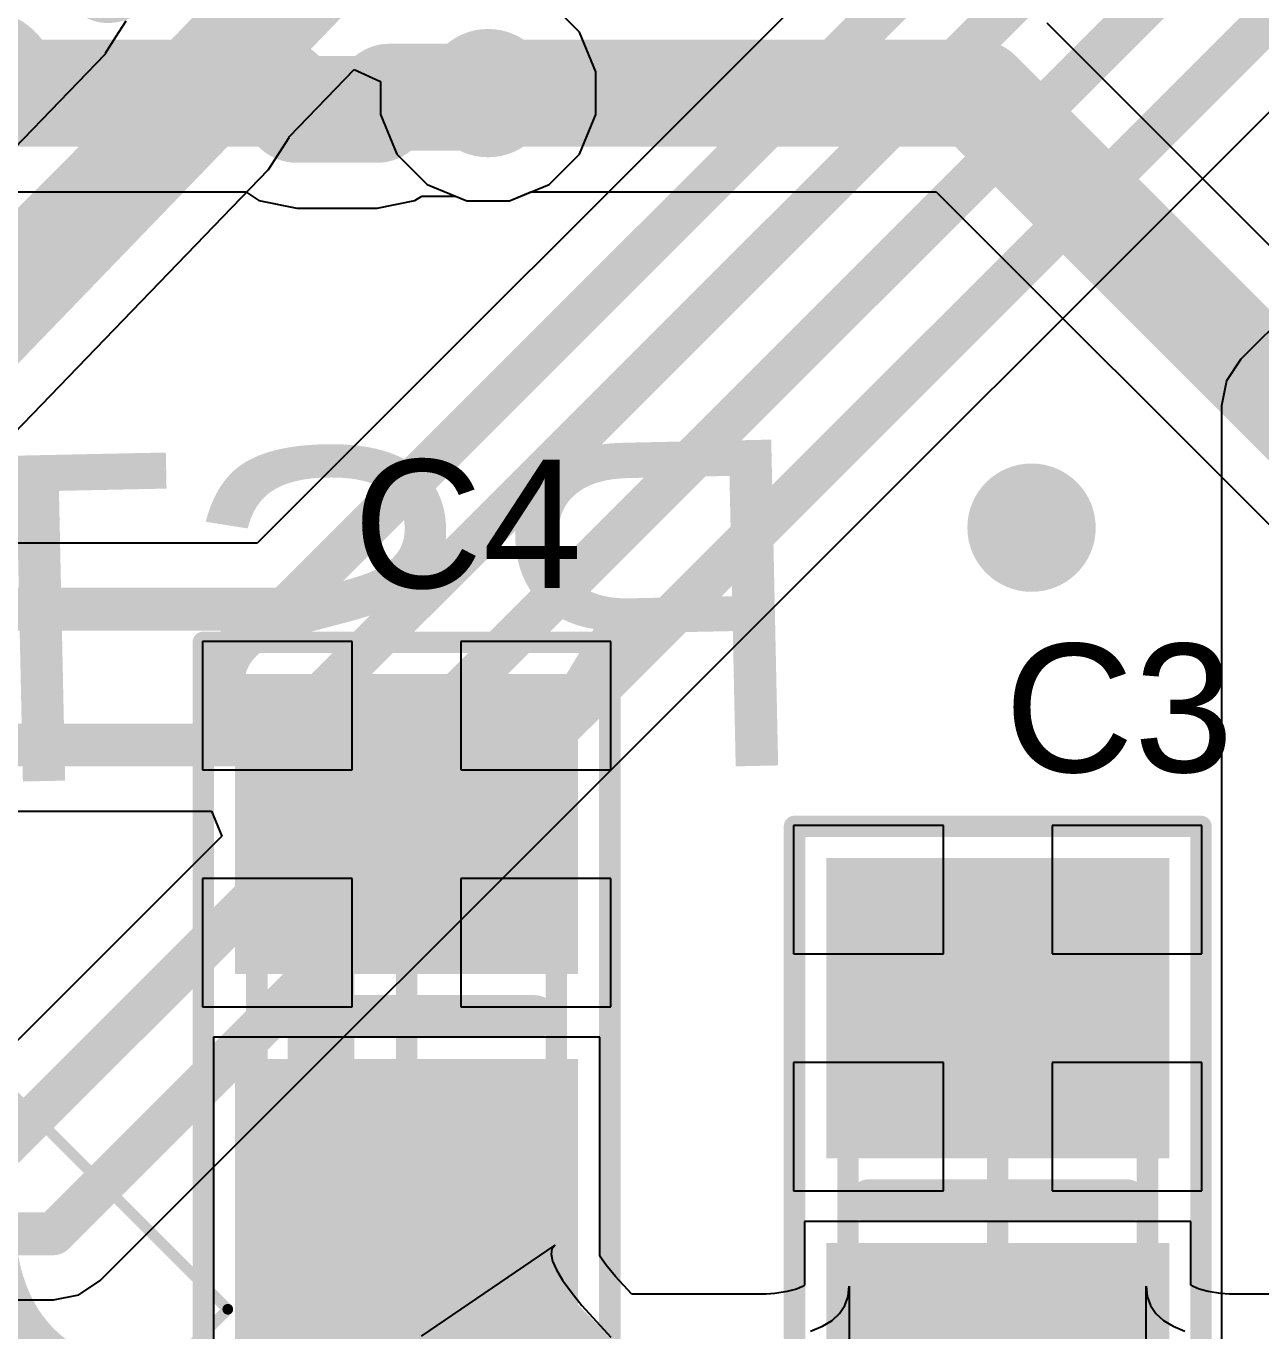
# Model space of a CAD drawing. Header units: millimetres. Extents: x 0 to 168, y 0 to 109.
# Drawn here: x 103.12 to 108.89, y 69.78 to 75.88 of the extents above; entities that cross this region are included whole.
import ezdxf

# ---------------------------------------------------------------- set-up
doc = ezdxf.new("R2010")
doc.units = ezdxf.units.MM
for name, color, linetype in [('BottomLayer', 5, 'Continuous'), ('BottomOverlay', 54, 'Continuous'), ('BottomPaste', 16, 'Continuous'), ('BottomSolder', 6, 'Continuous'), ('Mechanical13', 56, 'Continuous'), ('Mechanical15', 56, 'Continuous'), ('Mechanical16', 56, 'Continuous'), ('Mechanical20', 56, 'Continuous'), ('Mechanical21', 56, 'Continuous'), ('Mechanical23', 56, 'Continuous'), ('Mechanical24', 56, 'Continuous'), ('Mechanical3', 76, 'Continuous'), ('Mechanical4', 56, 'Continuous'), ('Mechanical5', 56, 'Continuous'), ('TopLayer', 1, 'Continuous'), ('TopOverlay', 2, 'Continuous'), ('TopPaste', 8, 'Continuous'), ('TopSolder', 216, 'Continuous'), ('ViaHoleLayer', 16, 'Continuous')]:
    doc.layers.add(name, color=color, linetype=linetype)
doc.styles.add('Arial', font='arial.ttf', dxfattribs={"height": 0.2})
doc.styles.add('Comic Sans MS', font='comic.ttf', dxfattribs={"height": 0.2})

# ---------------------------------------------------------------- blocks, each defined once
blk = doc.blocks.new('FP_B3U_1000P_MFG_B_1')
at = {"layer": 'BottomLayer'}
for points in [[(-2.09999961, 0.8500021099999999), (-1.29999867, 0.8500021099999999), (-1.29999867, -0.8499970299999999), (-2.09999961, -0.8499970299999999)], [(1.29999867, 0.8499970299999999), (2.09999961, 0.8499970299999999), (2.09999961, -0.8500021099999999), (1.29999867, -0.8500021099999999)]]:
    blk.add_hatch(color=5, dxfattribs=at).paths.add_polyline_path(points)
at = {"layer": 'BottomPaste'}
for points in [[(-2.09999961, 0.8500021099999999), (-1.29999867, 0.8500021099999999), (-1.29999867, -0.8499970299999999), (-2.09999961, -0.8499970299999999)], [(1.29999867, 0.8499970299999999), (2.09999961, 0.8499970299999999), (2.09999961, -0.8500021099999999), (1.29999867, -0.8500021099999999)]]:
    blk.add_hatch(color=16, dxfattribs=at).paths.add_polyline_path(points)
at = {"layer": 'BottomSolder'}
for points in [[(-2.09999961, 0.8500021099999999), (-1.29999867, 0.8500021099999999), (-1.29999867, -0.8499970299999999), (-2.09999961, -0.8499970299999999)], [(1.29999867, 0.8499970299999999), (2.09999961, 0.8499970299999999), (2.09999961, -0.8500021099999999), (1.29999867, -0.8500021099999999)]]:
    blk.add_hatch(color=6, dxfattribs=at).paths.add_polyline_path(points)
at = {"layer": 'BottomOverlay', "const_width": 0.1999996}
for points in [[(-1.5999968, 1.35000238), (-1.59999934, 1.22499882)], [(-1.5999968, 1.35000238), (1.59999934, 1.34999984)], [(1.59999934, 1.34999984), (1.59999934, 1.22499882)], [(-1.59999934, -1.22499882), (-1.59999934, -1.34999984)], [(1.59999934, -1.22499882), (1.5999968, -1.35000238)], [(-1.59999934, -1.34999984), (1.5999968, -1.35000238)]]:
    blk.add_lwpolyline(points, dxfattribs=at)
at = {"layer": 'BottomOverlay', "const_width": 0.0999998}
for points in [[(-1.6499967, 1.35000238, 1), (-1.5499969, 1.35000238, 1)], [(-1.6499967, 1.35000238, 1), (-1.5499969, 1.35000238, 1)], [(1.54999944, 1.34999984, 1), (1.64999924, 1.34999984, 1)], [(1.54999944, 1.34999984, 1), (1.64999924, 1.34999984, 1)], [(-1.64999924, 1.22499882, 1), (-1.54999944, 1.22499882, 1)], [(1.54999944, 1.22499882, 1), (1.64999924, 1.22499882, 1)], [(-1.64999924, -1.22499882, 1), (-1.54999944, -1.22499882, 1)], [(1.54999944, -1.22499882, 1), (1.64999924, -1.22499882, 1)], [(-1.64999924, -1.34999984, 1), (-1.54999944, -1.34999984, 1)], [(-1.64999924, -1.34999984, 1), (-1.54999944, -1.34999984, 1)], [(1.5499969, -1.35000238, 1), (1.6499967, -1.35000238, 1)], [(1.5499969, -1.35000238, 1), (1.6499967, -1.35000238, 1)]]:
    blk.add_lwpolyline(points, format="xyb", close=True, dxfattribs=at)
at = {"layer": 'Mechanical20', "const_width": 0.1999996}
for points in [[(-2.20000068, 1.44999964), (-2.20000068, -1.44999964)], [(-2.20000068, 1.44999964), (2.20000068, 1.44999964)], [(2.20000068, 1.44999964), (2.20000068, -1.44999964)], [(-2.20000068, -1.44999964), (2.20000068, -1.44999964)]]:
    blk.add_lwpolyline(points, dxfattribs=at)
at = {"layer": 'Mechanical20', "const_width": 0.0999998}
for points in [[(-2.25000058, 1.44999964, 1), (-2.15000078, 1.44999964, 1)], [(-2.25000058, 1.44999964, 1), (-2.15000078, 1.44999964, 1)], [(2.15000078, 1.44999964, 1), (2.25000058, 1.44999964, 1)], [(2.15000078, 1.44999964, 1), (2.25000058, 1.44999964, 1)], [(-2.25000058, -1.44999964, 1), (-2.15000078, -1.44999964, 1)], [(-2.25000058, -1.44999964, 1), (-2.15000078, -1.44999964, 1)], [(2.15000078, -1.44999964, 1), (2.25000058, -1.44999964, 1)], [(2.15000078, -1.44999964, 1), (2.25000058, -1.44999964, 1)]]:
    blk.add_lwpolyline(points, format="xyb", close=True, dxfattribs=at)
at = {"layer": 'Mechanical21', "const_width": 0.1999996}
for points in [[(-2.20000068, 1.44999964), (-2.20000068, -1.44999964)], [(-2.20000068, 1.44999964), (2.20000068, 1.44999964)], [(2.20000068, 1.44999964), (2.20000068, -1.44999964)], [(-2.20000068, -1.44999964), (2.20000068, -1.44999964)]]:
    blk.add_lwpolyline(points, dxfattribs=at)
at = {"layer": 'Mechanical21', "const_width": 0.0999998}
for points in [[(-2.25000058, 1.44999964, 1), (-2.15000078, 1.44999964, 1)], [(-2.25000058, 1.44999964, 1), (-2.15000078, 1.44999964, 1)], [(2.15000078, 1.44999964, 1), (2.25000058, 1.44999964, 1)], [(2.15000078, 1.44999964, 1), (2.25000058, 1.44999964, 1)], [(-2.25000058, -1.44999964, 1), (-2.15000078, -1.44999964, 1)], [(-2.25000058, -1.44999964, 1), (-2.15000078, -1.44999964, 1)], [(2.15000078, -1.44999964, 1), (2.25000058, -1.44999964, 1)], [(2.15000078, -1.44999964, 1), (2.25000058, -1.44999964, 1)]]:
    blk.add_lwpolyline(points, format="xyb", close=True, dxfattribs=at)
at = {"layer": 'Mechanical23', "const_width": 0.1999996}
for points in [[(-1.5999968, 1.35000238), (-1.59999934, -1.34999984)], [(-1.5999968, 1.35000238), (1.59999934, 1.34999984)], [(1.59999934, 1.34999984), (1.5999968, -1.35000238)], [(-1.59999934, -1.34999984), (1.5999968, -1.35000238)]]:
    blk.add_lwpolyline(points, dxfattribs=at)
at = {"layer": 'Mechanical23', "const_width": 0.0999998}
for points in [[(-1.6499967, 1.35000238, 1), (-1.5499969, 1.35000238, 1)], [(-1.6499967, 1.35000238, 1), (-1.5499969, 1.35000238, 1)], [(1.54999944, 1.34999984, 1), (1.64999924, 1.34999984, 1)], [(1.54999944, 1.34999984, 1), (1.64999924, 1.34999984, 1)], [(-1.64999924, -1.34999984, 1), (-1.54999944, -1.34999984, 1)], [(-1.64999924, -1.34999984, 1), (-1.54999944, -1.34999984, 1)], [(1.5499969, -1.35000238, 1), (1.6499967, -1.35000238, 1)], [(1.5499969, -1.35000238, 1), (1.6499967, -1.35000238, 1)]]:
    blk.add_lwpolyline(points, format="xyb", close=True, dxfattribs=at)
at = {"layer": 'Mechanical24', "const_width": 0.0999998}
for points in [[(2.54e-06, 0.49999646), (-2.54e-06, -0.49999646)], [(-0.49999646, 2.54e-06), (0.49999646, -2.54e-06)]]:
    blk.add_lwpolyline(points, dxfattribs=at)
at = {"layer": 'Mechanical24', "const_width": 0.0499999}
for points in [[(-0.02499614, 0.49999646, 1), (0.02500122, 0.49999646, 1)], [(-0.5249951399999999, 2.54e-06, 1), (-0.47499778, 2.54e-06, 1)], [(0.47499778, -2.54e-06, 1), (0.5249951399999999, -2.54e-06, 1)], [(-0.02500122, -0.49999646, 1), (0.02499614, -0.49999646, 1)]]:
    blk.add_lwpolyline(points, format="xyb", close=True, dxfattribs=at)
at = {"layer": 'Mechanical20', "text_generation_flag": 2}
blk.add_text('RST', height=1.00000054, rotation=180, dxfattribs=at).set_placement((-1.524e-05, -0.01107948))
blk = doc.blocks.new('44ML_M_51')
at = {"layer": 'Mechanical15', "const_width": 0.0499999}
for points in [[(-7.1999983, 7.20000084), (-7.199995759999999, -7.1999983)], [(7.20000084, -7.1999983), (-7.199995759999999, -7.1999983)]]:
    blk.add_lwpolyline(points, dxfattribs=at)
at = {"layer": 'Mechanical15', "const_width": 0.02499868}
blk.add_lwpolyline([(-7.2124951, -7.1999983, 1), (-7.18749642, -7.1999983, 1)], format="xyb", close=True, dxfattribs=at)
blk.add_lwpolyline([(-7.2124951, -7.1999983, 1), (-7.18749642, -7.1999983, 1)], format="xyb", close=True, dxfattribs=at)
blk = doc.blocks.new('6_0805_N_73')
at = {"layer": 'TopLayer'}
for points in [[(-1.49999827, -0.69999733), (-1.49999827, 0.70000241), (-0.2999981299999999, 0.70000241), (-0.29999813, -0.69999733)], [(0.3000006699999999, -0.69999733), (0.3000006700000001, 0.70000241), (1.50000081, 0.70000241), (1.50000081, -0.69999733)]]:
    blk.add_hatch(color=1, dxfattribs=at).paths.add_polyline_path(points)
at = {"layer": 'TopPaste'}
for points in [[(-1.49999827, -0.69999733), (-1.49999827, 0.70000241), (-0.2999981299999999, 0.70000241), (-0.29999813, -0.69999733)], [(0.3000006699999999, -0.69999733), (0.3000006700000001, 0.70000241), (1.50000081, 0.70000241), (1.50000081, -0.69999733)]]:
    blk.add_hatch(color=8, dxfattribs=at).paths.add_polyline_path(points)
at = {"layer": 'TopSolder'}
for points in [[(-1.60159827, -0.80159733), (-1.60159827, 0.80160241), (-0.19839813, 0.80160241), (-0.19839813, -0.80159733)], [(0.19840067, -0.80159733), (0.19840067, 0.80160241), (1.60160081, 0.80160241), (1.60160081, -0.80159733)]]:
    blk.add_hatch(color=216, dxfattribs=at).paths.add_polyline_path(points)
at = {"layer": 'Mechanical13', "const_width": 0.0999998}
for points in [[(-1.07499912, 0.7000036799999999), (1.07500166, 0.7000036799999999)], [(-1.07499912, 0.7000036799999999), (-1.07499912, -0.69999606)], [(1.07500166, 0.7000036799999999), (1.07500166, -0.69999606)], [(-1.07499912, -0.69999606), (1.07500166, -0.69999606)]]:
    blk.add_lwpolyline(points, dxfattribs=at)
at = {"layer": 'Mechanical13', "const_width": 0.0499999}
for points in [[(-1.0999978, 0.7000036799999999, 1), (-1.05000044, 0.7000036799999999, 1)], [(-1.0999978, 0.7000036799999999, 1), (-1.05000044, 0.7000036799999999, 1)], [(1.05000298, 0.7000036799999999, 1), (1.10000034, 0.7000036799999999, 1)], [(1.05000298, 0.7000036799999999, 1), (1.10000034, 0.7000036799999999, 1)], [(-1.0999978, -0.69999606, 1), (-1.05000044, -0.69999606, 1)], [(-1.0999978, -0.69999606, 1), (-1.05000044, -0.69999606, 1)], [(1.05000298, -0.69999606, 1), (1.10000034, -0.69999606, 1)], [(1.05000298, -0.69999606, 1), (1.10000034, -0.69999606, 1)]]:
    blk.add_lwpolyline(points, format="xyb", close=True, dxfattribs=at)
at = {"layer": 'Mechanical15', "const_width": 0.0999998}
for points in [[(-1.74999904, 0.9500031800000001), (1.75000158, 0.9500031800000001)], [(-1.74999904, 0.9500031800000001), (-1.74999904, -0.94999556)], [(1.75000158, 0.9500031800000001), (1.75000158, -0.94999556)], [(2.54e-06, 0.50000408), (2.54e-06, -0.49999646)], [(-0.499999, 2.54e-06), (0.50000154, 2.54e-06)], [(-1.74999904, -0.94999556), (1.75000158, -0.94999556)]]:
    blk.add_lwpolyline(points, dxfattribs=at)
at = {"layer": 'Mechanical15', "const_width": 0.0499999}
for points in [[(-1.77499772, 0.9500031800000001, 1), (-1.72500036, 0.9500031800000001, 1)], [(-1.77499772, 0.9500031800000001, 1), (-1.72500036, 0.9500031800000001, 1)], [(1.7250029, 0.9500031800000001, 1), (1.77500026, 0.9500031800000001, 1)], [(1.7250029, 0.9500031800000001, 1), (1.77500026, 0.9500031800000001, 1)], [(-0.02499614, 0.50000408, 1), (0.02500122, 0.50000408, 1)], [(-0.5249976799999999, 2.54e-06, 1), (-0.47500032, 2.54e-06, 1)], [(0.47500286, 2.54e-06, 1), (0.52500022, 2.54e-06, 1)], [(-0.02499614, -0.49999646, 1), (0.02500122, -0.49999646, 1)], [(-1.77499772, -0.94999556, 1), (-1.72500036, -0.94999556, 1)], [(-1.77499772, -0.94999556, 1), (-1.72500036, -0.94999556, 1)], [(1.7250029, -0.94999556, 1), (1.77500026, -0.94999556, 1)], [(1.7250029, -0.94999556, 1), (1.77500026, -0.94999556, 1)]]:
    blk.add_lwpolyline(points, format="xyb", close=True, dxfattribs=at)
at = {"layer": 'TopOverlay', "const_width": 0.1999996}
blk.add_lwpolyline([(0, 0.5999987999999999), (0, -0.5999987999999999)], dxfattribs=at)
at = {"layer": 'TopOverlay', "const_width": 0.0999998}
for points in [[(-0.0499999, 0.5999987999999999, 1), (0.0499999, 0.5999987999999999, 1)], [(-0.0499999, -0.5999987999999999, 1), (0.0499999, -0.5999987999999999, 1)]]:
    blk.add_lwpolyline(points, format="xyb", close=True, dxfattribs=at)
blk = doc.blocks.new('6_0805_N_75')
at = {"layer": 'TopLayer'}
for points in [[(-1.49999827, -0.69999733), (-1.49999827, 0.70000241), (-0.2999981299999999, 0.70000241), (-0.29999813, -0.69999733)], [(0.3000006699999999, -0.69999733), (0.3000006700000001, 0.70000241), (1.50000081, 0.70000241), (1.50000081, -0.69999733)]]:
    blk.add_hatch(color=1, dxfattribs=at).paths.add_polyline_path(points)
at = {"layer": 'TopPaste'}
for points in [[(-1.49999827, -0.69999733), (-1.49999827, 0.70000241), (-0.2999981299999999, 0.70000241), (-0.29999813, -0.69999733)], [(0.3000006699999999, -0.69999733), (0.3000006700000001, 0.70000241), (1.50000081, 0.70000241), (1.50000081, -0.69999733)]]:
    blk.add_hatch(color=8, dxfattribs=at).paths.add_polyline_path(points)
at = {"layer": 'TopSolder'}
for points in [[(-1.60159827, -0.80159733), (-1.60159827, 0.80160241), (-0.19839813, 0.80160241), (-0.19839813, -0.80159733)], [(0.19840067, -0.80159733), (0.19840067, 0.80160241), (1.60160081, 0.80160241), (1.60160081, -0.80159733)]]:
    blk.add_hatch(color=216, dxfattribs=at).paths.add_polyline_path(points)
at = {"layer": 'Mechanical13', "const_width": 0.0999998}
for points in [[(-1.07499912, 0.7000036799999999), (1.07500166, 0.7000036799999999)], [(-1.07499912, 0.7000036799999999), (-1.07499912, -0.69999606)], [(1.07500166, 0.7000036799999999), (1.07500166, -0.69999606)], [(-1.07499912, -0.69999606), (1.07500166, -0.69999606)]]:
    blk.add_lwpolyline(points, dxfattribs=at)
at = {"layer": 'Mechanical13', "const_width": 0.0499999}
for points in [[(-1.0999978, 0.7000036799999999, 1), (-1.05000044, 0.7000036799999999, 1)], [(-1.0999978, 0.7000036799999999, 1), (-1.05000044, 0.7000036799999999, 1)], [(1.05000298, 0.7000036799999999, 1), (1.10000034, 0.7000036799999999, 1)], [(1.05000298, 0.7000036799999999, 1), (1.10000034, 0.7000036799999999, 1)], [(-1.0999978, -0.69999606, 1), (-1.05000044, -0.69999606, 1)], [(-1.0999978, -0.69999606, 1), (-1.05000044, -0.69999606, 1)], [(1.05000298, -0.69999606, 1), (1.10000034, -0.69999606, 1)], [(1.05000298, -0.69999606, 1), (1.10000034, -0.69999606, 1)]]:
    blk.add_lwpolyline(points, format="xyb", close=True, dxfattribs=at)
at = {"layer": 'Mechanical15', "const_width": 0.0999998}
for points in [[(-1.74999904, 0.9500031800000001), (1.75000158, 0.9500031800000001)], [(-1.74999904, 0.9500031800000001), (-1.74999904, -0.94999556)], [(1.75000158, 0.9500031800000001), (1.75000158, -0.94999556)], [(2.54e-06, 0.50000408), (2.54e-06, -0.49999646)], [(-0.499999, 2.54e-06), (0.50000154, 2.54e-06)], [(-1.74999904, -0.94999556), (1.75000158, -0.94999556)]]:
    blk.add_lwpolyline(points, dxfattribs=at)
at = {"layer": 'Mechanical15', "const_width": 0.0499999}
for points in [[(-1.77499772, 0.9500031800000001, 1), (-1.72500036, 0.9500031800000001, 1)], [(-1.77499772, 0.9500031800000001, 1), (-1.72500036, 0.9500031800000001, 1)], [(1.7250029, 0.9500031800000001, 1), (1.77500026, 0.9500031800000001, 1)], [(1.7250029, 0.9500031800000001, 1), (1.77500026, 0.9500031800000001, 1)], [(-0.02499614, 0.50000408, 1), (0.02500122, 0.50000408, 1)], [(-0.5249976799999999, 2.54e-06, 1), (-0.47500032, 2.54e-06, 1)], [(0.47500286, 2.54e-06, 1), (0.52500022, 2.54e-06, 1)], [(-0.02499614, -0.49999646, 1), (0.02500122, -0.49999646, 1)], [(-1.77499772, -0.94999556, 1), (-1.72500036, -0.94999556, 1)], [(-1.77499772, -0.94999556, 1), (-1.72500036, -0.94999556, 1)], [(1.7250029, -0.94999556, 1), (1.77500026, -0.94999556, 1)], [(1.7250029, -0.94999556, 1), (1.77500026, -0.94999556, 1)]]:
    blk.add_lwpolyline(points, format="xyb", close=True, dxfattribs=at)
at = {"layer": 'TopOverlay', "const_width": 0.1999996}
blk.add_lwpolyline([(0, 0.5999987999999999), (0, -0.5999987999999999)], dxfattribs=at)
at = {"layer": 'TopOverlay', "const_width": 0.0999998}
for points in [[(-0.0499999, 0.5999987999999999, 1), (0.0499999, 0.5999987999999999, 1)], [(-0.0499999, -0.5999987999999999, 1), (0.0499999, -0.5999987999999999, 1)]]:
    blk.add_lwpolyline(points, format="xyb", close=True, dxfattribs=at)
blk = doc.blocks.new('FP_CSTNE16M0V53C000R0_MFG_142')
at = {"layer": 'TopLayer'}
for points in [[(-1.39999974, 0.9499993699999999), (-1.00000054, 0.9499993699999999), (-1.00000054, -0.9499993699999999), (-1.39999974, -0.9499993699999999)], [(-0.1999996, 0.9499993699999999), (0.1999996, 0.9499993699999999), (0.1999996, -0.9499993699999999), (-0.1999996, -0.9499993699999999)], [(1.00000054, 0.9499993699999999), (1.39999974, 0.9499993699999999), (1.39999974, -0.9499993699999999), (1.00000054, -0.9499993699999999)]]:
    blk.add_hatch(color=1, dxfattribs=at).paths.add_polyline_path(points)
at = {"layer": 'TopPaste'}
for points in [[(-1.39999974, 0.9499993699999999), (-1.00000054, 0.9499993699999999), (-1.00000054, -0.9499993699999999), (-1.39999974, -0.9499993699999999)], [(-0.1999996, 0.9499993699999999), (0.1999996, 0.9499993699999999), (0.1999996, -0.9499993699999999), (-0.1999996, -0.9499993699999999)], [(1.00000054, 0.9499993699999999), (1.39999974, 0.9499993699999999), (1.39999974, -0.9499993699999999), (1.00000054, -0.9499993699999999)]]:
    blk.add_hatch(color=8, dxfattribs=at).paths.add_polyline_path(points)
at = {"layer": 'TopSolder'}
for points in [[(-1.39999974, 0.9499993699999999), (-1.00000054, 0.9499993699999999), (-1.00000054, -0.9499993699999999), (-1.39999974, -0.9499993699999999)], [(-0.1999996, 0.9499993699999999), (0.1999996, 0.9499993699999999), (0.1999996, -0.9499993699999999), (-0.1999996, -0.9499993699999999)], [(1.00000054, 0.9499993699999999), (1.39999974, 0.9499993699999999), (1.39999974, -0.9499993699999999), (1.00000054, -0.9499993699999999)]]:
    blk.add_hatch(color=216, dxfattribs=at).paths.add_polyline_path(points)
at = {"layer": 'Mechanical16', "const_width": 0.0999998}
for points in [[(0, 0.499999), (0, -0.499999)], [(0.499999, 0), (-0.499999, 0)]]:
    blk.add_lwpolyline(points, dxfattribs=at)
at = {"layer": 'Mechanical16', "const_width": 0.0499999}
for points in [[(-0.02499868, 0.499999, 1), (0.02499868, 0.499999, 1)], [(-0.5249976799999999, 0, 1), (-0.47500032, 0, 1)], [(0.47500032, 0, 1), (0.5249976799999999, 0, 1)], [(-0.02499868, -0.499999, 1), (0.02499868, -0.499999, 1)]]:
    blk.add_lwpolyline(points, format="xyb", close=True, dxfattribs=at)
at = {"layer": 'Mechanical3', "const_width": 0.1999996}
for points in [[(1.67499792, 0.72499982), (-1.67499792, 0.72499982)], [(-1.67499792, 0.72499982), (-1.67499792, -0.72499982)], [(1.67499792, 0.72499982), (1.67499792, -0.72499982)], [(1.67499792, -0.72499982), (-1.67499792, -0.72499982)]]:
    blk.add_lwpolyline(points, dxfattribs=at)
at = {"layer": 'Mechanical3', "const_width": 0.0999998}
for points in [[(-1.72499782, 0.72499982, 1), (-1.62499802, 0.72499982, 1)], [(-1.72499782, 0.72499982, 1), (-1.62499802, 0.72499982, 1)], [(1.62499802, 0.72499982, 1), (1.72499782, 0.72499982, 1)], [(1.62499802, 0.72499982, 1), (1.72499782, 0.72499982, 1)], [(-1.72499782, -0.72499982, 1), (-1.62499802, -0.72499982, 1)], [(-1.72499782, -0.72499982, 1), (-1.62499802, -0.72499982, 1)], [(1.62499802, -0.72499982, 1), (1.72499782, -0.72499982, 1)], [(1.62499802, -0.72499982, 1), (1.72499782, -0.72499982, 1)]]:
    blk.add_lwpolyline(points, format="xyb", close=True, dxfattribs=at)
at = {"layer": 'Mechanical4', "const_width": 0.1999996}
for points in [[(-1.77499772, 1.05000044), (-1.7750028, -1.05000298)], [(1.7750028, 1.05000298), (-1.77499772, 1.05000044)], [(1.7750028, 1.05000298), (1.77499772, -1.05000044)], [(1.77499772, -1.05000044), (-1.7750028, -1.05000298)]]:
    blk.add_lwpolyline(points, dxfattribs=at)
at = {"layer": 'Mechanical4', "const_width": 0.0999998}
for points in [[(-1.82499762, 1.05000044, 1), (-1.72499782, 1.05000044, 1)], [(-1.82499762, 1.05000044, 1), (-1.72499782, 1.05000044, 1)], [(1.7250029, 1.05000298, 1), (1.8250027, 1.05000298, 1)], [(1.7250029, 1.05000298, 1), (1.8250027, 1.05000298, 1)], [(-1.8250027, -1.05000298, 1), (-1.7250029, -1.05000298, 1)], [(-1.8250027, -1.05000298, 1), (-1.7250029, -1.05000298, 1)], [(1.72499782, -1.05000044, 1), (1.82499762, -1.05000044, 1)], [(1.72499782, -1.05000044, 1), (1.82499762, -1.05000044, 1)]]:
    blk.add_lwpolyline(points, format="xyb", close=True, dxfattribs=at)
at = {"layer": 'Mechanical5', "const_width": 0.1999996}
for points in [[(-1.77499772, 1.05000044), (-1.7750028, -1.05000298)], [(1.7750028, 1.05000298), (-1.77499772, 1.05000044)], [(1.7750028, 1.05000298), (1.77499772, -1.05000044)], [(1.77499772, -1.05000044), (-1.7750028, -1.05000298)]]:
    blk.add_lwpolyline(points, dxfattribs=at)
at = {"layer": 'Mechanical5', "const_width": 0.0999998}
for points in [[(-1.82499762, 1.05000044, 1), (-1.72499782, 1.05000044, 1)], [(-1.82499762, 1.05000044, 1), (-1.72499782, 1.05000044, 1)], [(1.7250029, 1.05000298, 1), (1.8250027, 1.05000298, 1)], [(1.7250029, 1.05000298, 1), (1.8250027, 1.05000298, 1)], [(-1.8250027, -1.05000298, 1), (-1.7250029, -1.05000298, 1)], [(-1.8250027, -1.05000298, 1), (-1.7250029, -1.05000298, 1)], [(1.72499782, -1.05000044, 1), (1.82499762, -1.05000044, 1)], [(1.72499782, -1.05000044, 1), (1.82499762, -1.05000044, 1)]]:
    blk.add_lwpolyline(points, format="xyb", close=True, dxfattribs=at)
at = {"layer": 'TopOverlay', "const_width": 0.1999996}
for points in [[(1.39999974, 1.32500116), (-1.39999974, 1.3250037)], [(-0.57500012, 0.72499474), (-0.62500002, 0.72500236)], [(0.62499748, 0.72499728), (0.57499758, 0.72500236)], [(-0.57499758, -0.72500236), (-0.62499748, -0.72499728)], [(0.62500002, -0.72500236), (0.57500012, -0.72499474)], [(1.39999974, -1.3250037), (-1.39999974, -1.32500116)]]:
    blk.add_lwpolyline(points, dxfattribs=at)
at = {"layer": 'TopOverlay', "const_width": 0.0999998}
for points in [[(-1.44999964, 1.3250037, 1), (-1.34999984, 1.3250037, 1)], [(1.34999984, 1.32500116, 1), (1.44999964, 1.32500116, 1)], [(-0.67499992, 0.72500236, 1), (-0.57500012, 0.72500236, 1)], [(-0.62500002, 0.72499474, 1), (-0.52500022, 0.72499474, 1)], [(0.5249976799999999, 0.72500236, 1), (0.62499748, 0.72500236, 1)], [(0.57499758, 0.72499728, 1), (0.67499738, 0.72499728, 1)], [(-0.67499738, -0.72499728, 1), (-0.57499758, -0.72499728, 1)], [(-0.62499748, -0.72500236, 1), (-0.5249976799999999, -0.72500236, 1)], [(0.52500022, -0.72499474, 1), (0.62500002, -0.72499474, 1)], [(0.57500012, -0.72500236, 1), (0.67499992, -0.72500236, 1)], [(-1.44999964, -1.32500116, 1), (-1.34999984, -1.32500116, 1)], [(1.34999984, -1.3250037, 1), (1.44999964, -1.3250037, 1)]]:
    blk.add_lwpolyline(points, format="xyb", close=True, dxfattribs=at)
at = {"layer": 'Mechanical5'}
blk.add_text('Y1', height=1.00000054, dxfattribs=at).set_placement((0.0009118599999999999, -1.016e-05))

msp = doc.modelspace()

# ---------------------------------------------------------------- hatches: boundary and pattern name
at = {"layer": 'BottomLayer'}
h = msp.add_hatch(color=5, dxfattribs=at)
edge = h.paths.add_edge_path()
edge.add_arc((105.283, 75.565), 0.2999994, 0, 360)
h = msp.add_hatch(color=5, dxfattribs=at)
edge = h.paths.add_edge_path()
edge.add_arc((107.823, 73.533), 0.2999994, 0, 360)
at = {"layer": 'TopLayer'}
h = msp.add_hatch(color=1, dxfattribs=at)
edge = h.paths.add_edge_path()
edge.add_arc((105.283, 75.565), 0.2999994, 0, 360)
h = msp.add_hatch(color=1, dxfattribs=at)
edge = h.paths.add_edge_path()
edge.add_arc((107.823, 73.533), 0.2999994, 0, 360)
at = {"layer": 'ViaHoleLayer'}
h = msp.add_hatch(color=16, dxfattribs=at)
edge = h.paths.add_edge_path()
edge.add_arc((105.283, 75.565), 0.1499997, 0, 360)
h = msp.add_hatch(color=16, dxfattribs=at)
edge = h.paths.add_edge_path()
edge.add_arc((107.823, 73.533), 0.1499997, 0, 360)

# ---------------------------------------------------------------- linework, layer by layer
at = {"layer": 'BottomLayer'}
for p, q in [((103.46959494, 70.01240505999999), (110.49104902, 77.03385913999999)), ((107.78796832, 77.04536788), (104.2037413, 73.46114086)), ((111.02635402, 76.54559494), (108.80140546, 74.32064637999999)), ((105.70959046, 75.8500388), (105.5680388, 75.99159046)), ((105.7861994, 75.66509124), (105.70959046, 75.8500388)), ((105.7861994, 75.46490876), (105.7861994, 75.66509124)), ((105.70959046, 75.2799612), (105.7861994, 75.46490876)), ((105.5680388, 75.13840954), (105.70959046, 75.2799612)), ((105.38309124, 75.0618006), (105.5680388, 75.13840954)), ((101.8540127, 75.10292066), (104.15081532, 75.10292066)), ((104.15081532, 75.10292066), (104.21181088, 75.06216635999999)), ((104.21181088, 75.06216635999999), (104.3886406, 75.0269899)), ((104.76408562, 75.0269899), (104.94091534, 75.06216635999999)), ((104.94091534, 75.06216635999999), (104.97327748, 75.08378938)), ((104.97327748, 75.08378938), (105.12982276, 75.08378938)), ((105.12982276, 75.08378938), (105.18290876, 75.0618006)), ((105.18290876, 75.0618006), (105.38309124, 75.0618006)), ((104.3886406, 75.0269899), (104.3886533, 75.02699244)), ((104.3886533, 75.02699244), (104.76407292, 75.02699244)), ((104.76407292, 75.02699244), (104.76408562, 75.0269899)), ((108.80140546, 74.32064637999999), (108.73439264, 74.22035448)), ((108.73439264, 74.22035448), (108.71085954, 74.10205144)), ((108.71085954, 74.10205144), (108.71085954, 64.07010045999999)), ((104.2037413, 73.46114086), (101.68260334, 73.46114086)), ((102.67587034, 72.20785914), (103.9897336, 72.20785914)), ((103.9897336, 72.20785914), (104.03833396, 72.09052638)), ((104.03833396, 72.09052638), (102.89115058, 70.94334045999999)), ((103.36930304, 69.94539223999999), (103.46959494, 70.01240505999999)), ((103.251, 69.92185914), (103.36930304, 69.94539223999999)), ((92.76987034, 69.92185914), (103.251, 69.92185914))]:
    msp.add_line(p, q, dxfattribs=at)
for points, const_width in [([(104.33179032, 73.15199999999999), (109.91979032, 78.74)], 0.1999996), ([(104.267, 72.517), (110.0868004, 78.33680039999999)], 0.1999996), ([(103.0191996, 70.63419959999999), (110.236, 77.851)], 0.1999996), ([(103.251, 70.231), (110.363, 77.34299999999999)], 0.1999996), ([(101.854, 75.565), (104.31271238, 75.565)], 0.499999), ([(104.31271238, 75.565), (104.3886406, 75.48907177999999)], 0.499999), ([(104.76408562, 75.48907177999999), (104.82088256, 75.54586872)], 0.499999), ([(104.82088256, 75.54586872), (105.26386872, 75.54586872)], 0.499999), ([(105.26386872, 75.54586872), (105.283, 75.565)], 0.499999), ([(104.3886406, 75.48907177999999), (104.76408562, 75.48907177999999)], 0.499999), ([(101.68260334, 73.15199999999999), (104.33179032, 73.15199999999999)], 0.1999996), ([(102.235, 72.517), (104.267, 72.517)], 0.1999996), ([(92.329, 70.231), (103.251, 70.231)], 0.1999996)]:
    msp.add_lwpolyline(points, dxfattribs=dict(at, const_width=const_width))
for points, const_width in [([(104.1877139, 75.565, 1), (104.43771086, 75.565, 1)], 0.2499995), ([(104.1877139, 75.565, 1), (104.43771086, 75.565, 1)], 0.2499995), ([(104.69588408, 75.54586872, 1), (104.94588104, 75.54586872, 1)], 0.2499995), ([(104.69588408, 75.54586872, 1), (104.94588104, 75.54586872, 1)], 0.2499995), ([(105.13887024, 75.54586872, 1), (105.3888672, 75.54586872, 1)], 0.2499995), ([(105.13887024, 75.54586872, 1), (105.3888672, 75.54586872, 1)], 0.2499995), ([(105.15800152, 75.565, 1), (105.40799848, 75.565, 1)], 0.2499995), ([(104.26364212, 75.48907177999999, 1), (104.51363908, 75.48907177999999, 1)], 0.2499995), ([(104.26364212, 75.48907177999999, 1), (104.51363908, 75.48907177999999, 1)], 0.2499995), ([(104.63908714, 75.48907177999999, 1), (104.8890841, 75.48907177999999, 1)], 0.2499995), ([(104.63908714, 75.48907177999999, 1), (104.8890841, 75.48907177999999, 1)], 0.2499995), ([(104.28179042, 73.15199999999999, 1), (104.38179022, 73.15199999999999, 1)], 0.0999998), ([(104.28179042, 73.15199999999999, 1), (104.38179022, 73.15199999999999, 1)], 0.0999998), ([(104.2170001, 72.517, 1), (104.3169999, 72.517, 1)], 0.0999998), ([(104.2170001, 72.517, 1), (104.3169999, 72.517, 1)], 0.0999998), ([(103.2010001, 70.231, 1), (103.3009999, 70.231, 1)], 0.0999998), ([(103.2010001, 70.231, 1), (103.3009999, 70.231, 1)], 0.0999998)]:
    msp.add_lwpolyline(points, format="xyb", close=True, dxfattribs=dict(at, const_width=const_width))
at = {"layer": 'TopLayer'}
for p, q in [((103.59027542, 75.9009023), (103.54210432, 75.82594689999999)), ((110.54541518, 73.2420684), (107.89574306, 75.89174052)), ((103.54210432, 75.82594689999999), (103.49347094, 75.75092292)), ((103.49236604, 75.74681573999999), (100.72873936, 72.88271428)), ((103.49280038, 75.74922873999999), (103.49236604, 75.74681573999999)), ((103.4933033, 75.75001105999999), (103.49280038, 75.74922873999999)), ((103.49347094, 75.75092292), (103.4933033, 75.75001105999999)), ((104.3539442, 75.36140884), (104.6571821, 75.67566779999999)), ((104.6571821, 75.67566779999999), (104.7798006, 75.61984621999999)), ((104.7798006, 75.61984621999999), (104.7798006, 75.46490876)), ((104.7798006, 75.46490876), (104.85640954, 75.2799612)), ((104.30420592, 75.28227767999999), (104.3528393, 75.35730165999999)), ((104.3528393, 75.35730165999999), (104.35300694, 75.35821351999999)), ((104.35300694, 75.35821351999999), (104.35350986, 75.35899583999999)), ((104.35350986, 75.35899583999999), (104.3539442, 75.36140884)), ((104.25603482, 75.20732228), (104.30420592, 75.28227767999999)), ((104.85640954, 75.2799612), (104.9979612, 75.13840954)), ((102.2584315, 73.13709528), (104.25603482, 75.20732228)), ((104.9979612, 75.13840954), (105.18290876, 75.0618006)), ((105.18290876, 75.0618006), (105.38309124, 75.0618006)), ((105.38309124, 75.0618006), (105.48236206, 75.10292066)), ((105.48236206, 75.10292066), (107.37760084, 75.10292066)), ((107.37760084, 75.10292066), (110.02727296, 72.45324853999999)), ((104.64800254, 73.00099954), (103.94799886, 73.00099954)), ((103.94799886, 73.00099954), (103.94799886, 72.40100582)), ((104.64800254, 72.40100582), (104.64800254, 73.00099954)), ((105.85599606, 73.00099954), (105.15600254, 73.00099954)), ((105.15600254, 73.00099954), (105.15600254, 72.40100582)), ((105.85599606, 72.40100582), (105.85599606, 73.00099954)), ((103.94799886, 72.40100582), (104.64800254, 72.40100582)), ((105.15600254, 72.40100582), (105.85599606, 72.40100582)), ((107.41096374, 72.14001574), (106.71096006, 72.14001574)), ((106.71096006, 72.14001574), (106.71096006, 71.54001185999999)), ((107.41096374, 71.54001185999999), (107.41096374, 72.14001574)), ((108.61895726, 72.14001574), (107.91896374, 72.14001574)), ((107.91896374, 72.14001574), (107.91896374, 71.54001185999999)), ((108.61895726, 71.54001185999999), (108.61895726, 72.14001574)), ((104.64800254, 71.89300582), (103.94799886, 71.89300582)), ((103.94799886, 71.89300582), (103.94799886, 71.29300194)), ((104.64800254, 71.29300194), (104.64800254, 71.89300582)), ((105.85599606, 71.89300582), (105.15600254, 71.89300582)), ((105.15600254, 71.89300582), (105.15600254, 71.29300194)), ((105.85599606, 71.29300194), (105.85599606, 71.89300582)), ((106.71096006, 71.54001185999999), (107.41096374, 71.54001185999999)), ((107.91896374, 71.54001185999999), (108.61895726, 71.54001185999999)), ((103.94799886, 71.29300194), (104.64800254, 71.29300194)), ((105.15600254, 71.29300194), (105.85599606, 71.29300194)), ((105.80519606, 71.15020059999999), (103.99879886, 71.15020059999999)), ((103.99879886, 71.15020059999999), (103.99879886, 69.543803)), ((105.80519606, 70.12699969999998), (105.80519606, 71.15020059999999)), ((107.41096374, 71.03201186), (106.71096006, 71.03201186)), ((106.71096006, 71.03201186), (106.71096006, 70.43201814)), ((107.41096374, 70.43201814), (107.41096374, 71.03201186)), ((108.61895726, 71.03201186), (107.91896374, 71.03201186)), ((107.91896374, 71.03201186), (107.91896374, 70.43201814)), ((108.61895726, 70.43201814), (108.61895726, 71.03201186)), ((106.71096006, 70.43201814), (107.41096374, 70.43201814)), ((107.91896374, 70.43201814), (108.61895726, 70.43201814)), ((108.56815726, 70.28921679999999), (106.76176006, 70.28921679999999)), ((106.76176006, 70.28921679999999), (106.76176006, 69.9901826)), ((108.56815726, 69.9901826), (108.56815726, 70.28921679999999)), ((104.97088226, 69.75309899999999), (105.59590006, 70.1781172)), ((105.59590006, 70.1781172), (105.5809674, 70.16047182)), ((105.5809674, 70.16047182), (105.57699484, 70.13529534)), ((105.57699484, 70.13529534), (105.58398238, 70.10258776)), ((105.83537888, 70.08513541999999), (105.80519606, 70.12699969999998)), ((105.58398238, 70.10258776), (105.60192748, 70.06235162)), ((105.60192748, 70.06235162), (105.63083268, 70.01458437999999)), ((105.87889162, 70.03134075999999), (105.83537888, 70.08513541999999)), ((105.63083268, 70.01458437999999), (105.67069798, 69.95928858)), ((105.95443376, 69.94809734), (105.87889162, 70.03134075999999)), ((106.7519074, 69.98419836), (106.72389374, 69.97280646)), ((106.76176006, 69.9901826), (106.7519074, 69.98419836)), ((106.96602432, 69.93851646), (106.97105606, 69.986017)), ((106.97105606, 69.986017), (106.97105606, 68.986019)), ((108.35886126, 68.986019), (108.35886126, 69.986017)), ((108.35886126, 69.986017), (108.363893, 69.93851646)), ((108.57800738, 69.98419836), (108.56815726, 69.9901826)), ((108.60602358, 69.97280646), (108.57800738, 69.98419836)), ((105.67069798, 69.95928858), (105.72152338, 69.89645914)), ((106.58188742, 69.94809734), (105.95443376, 69.94809734)), ((106.62309892, 69.95171176), (106.58188742, 69.94809734)), ((106.6807493, 69.96126216), (106.62309892, 69.95171176)), ((106.72389374, 69.97280646), (106.6807493, 69.96126216)), ((106.95093418, 69.89601718), (106.96602432, 69.93851646)), ((108.363893, 69.93851646), (108.37898314, 69.89601718)), ((108.64916802, 69.96126216), (108.60602358, 69.97280646)), ((108.7068184, 69.95171176), (108.64916802, 69.96126216)), ((108.7480299, 69.94809734), (108.7068184, 69.95171176)), ((109.26278376, 69.94809734), (108.7480299, 69.94809734)), ((105.72152338, 69.89645914), (105.85605448, 69.74821204)), ((106.92578056, 69.85851662), (106.95093418, 69.89601718)), ((108.37898314, 69.89601718), (108.40413676, 69.85851662)), ((106.84529304, 69.79851674), (106.89056854, 69.82601731999999)), ((106.89056854, 69.82601731999999), (106.92578056, 69.85851662)), ((108.40413676, 69.85851662), (108.43934878, 69.82601731999999)), ((108.43934878, 69.82601731999999), (108.48462428, 69.79851674)), ((106.78995914, 69.77601742), (106.84529304, 69.79851674)), ((108.48462428, 69.79851674), (108.53995818, 69.77601742))]:
    msp.add_line(p, q, dxfattribs=at)
at = {"layer": 'TopLayer', "const_width": 0.499999}
for points in [[(103.92279444, 75.58004695999999), (105.1083623, 76.80871353999999)], [(103.92279444, 75.58004695999999), (103.9235158, 75.52817762)], [(105.283, 75.565), (107.56900254, 75.565)], [(107.56900254, 75.565), (110.35401348, 72.77998906)], [(100.54136356, 72.02306398), (103.9235158, 75.52817762)], [(104.90199746, 70.34700179999999), (105.76298126, 69.48601799999999)]]:
    msp.add_lwpolyline(points, dxfattribs=at)
at = {"layer": 'TopLayer', "const_width": 0.2499995}
for points in [[(103.79779596, 75.58004695999999, 1), (104.04779292, 75.58004695999999, 1)], [(103.79779596, 75.58004695999999, 1), (104.04779292, 75.58004695999999, 1)], [(105.15800152, 75.565, 1), (105.40799848, 75.565, 1)], [(107.44400406, 75.565, 1), (107.69400102, 75.565, 1)], [(107.44400406, 75.565, 1), (107.69400102, 75.565, 1)], [(103.79851732, 75.52817762, 1), (104.04851428, 75.52817762, 1)], [(103.79851732, 75.52817762, 1), (104.04851428, 75.52817762, 1)], [(104.77699898, 70.34700179999999, 1), (105.02699594, 70.34700179999999, 1)]]:
    msp.add_lwpolyline(points, format="xyb", close=True, dxfattribs=at)

# ---------------------------------------------------------------- block references
for name, p, rotation in [('44ML_M_51', (93.88400069999999, 69.87798572), 135), ('FP_CSTNE16M0V53C000R0_MFG_142', (101.2500388, 76.73598571999999), 135), ('FP_B3U_1000P_MFG_B_1', (102.04008294, 75.75107786), 45), ('6_0805_N_75', (104.902, 71.247), 90), ('6_0805_N_73', (107.6649612, 70.3860162), 90)]:
    msp.add_blockref(name, p, dxfattribs=dict(rotation=rotation))

# ---------------------------------------------------------------- texts
at = {"layer": 'BottomOverlay', "text_generation_flag": 2}
for s, height, rotation, style, p in [('RST', 1.524, 1.21935252729952, 'Arial', (106.81325856, 72.42480307999999)), ('U=R*I', 2.50000008, 1.544306314826827e-06, 'Comic Sans MS', (104.91541882, 69.3767091))]:
    msp.add_text(s, height=height, rotation=rotation, dxfattribs=dict(at, style=style)).set_placement(p)
at = {"layer": 'TopOverlay', "style": 'Arial'}
for s, p in [('C4', (104.65172364, 73.2509838)), ('C3', (107.696, 72.39))]:
    msp.add_text(s, height=0.5999987999999999, dxfattribs=at).set_placement(p)

doc.saveas('drawing.dxf')
